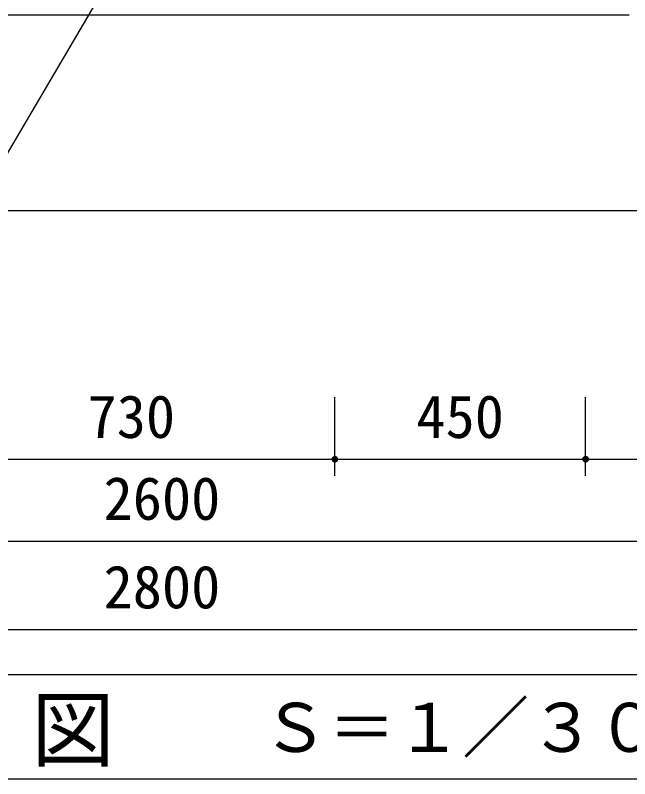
# Model space of a CAD drawing. Units: millimetres, scale not verified. Extents: x -11715 to 8910, y -9164 to 6308.
# Drawn here: x -4918 to -3815, y -1444 to -75 of the extents above; entities that cross this region are included whole.
import ezdxf
from ezdxf.enums import TextEntityAlignment as Align

# ---------------------------------------------------------------- set-up
doc = ezdxf.new("R2010")
doc.units = ezdxf.units.MM
doc.header["$LTSCALE"] = 30
for name, color, linetype, lineweight in [('0-0_製作', 5, 'Continuous', 25), ('0-1_機器', 2, 'Continuous', 25), ('0-2_空気管', 3, 'Continuous', 25), ('0-D_文字', 7, 'Continuous', 25)]:
    doc.layers.add(name, color=color, linetype=linetype, lineweight=lineweight)
doc.styles.add('ＭＳ ゴシック', font='')
doc.styles.get('ＭＳ ゴシック').set_extended_font_data('MS Gothic')

msp = doc.modelspace()

# ---------------------------------------------------------------- linework, layer by layer
at = {"layer": '0-0_製作', "color": 2}
for p, q in [((-4344.17, -901.15), (-4344.17, -759.62)), ((-3894.17, -901.15), (-3894.17, -759.62)), ((-6054.17, -1176.65), (-3254.17, -1176.65))]:
    msp.add_line(p, q, dxfattribs=at)
at = {"layer": '0-0_製作'}
for points in [[(-4350.16, -870.78), (-4344.17, -871.15), (-4350.17, -871.15)], [(-4350.17, -871.15), (-4349.75, -873.36), (-4350.12, -871.91)], [(-4350.17, -871.15), (-4349.43, -874.04), (-4349.75, -873.36)], [(-4344.17, -871.15), (-4349.43, -874.04), (-4350.17, -871.15)], [(-4350.07, -870.03), (-4344.17, -871.15), (-4350.16, -870.78)], [(-4350.12, -871.91), (-4349.75, -873.36), (-4349.98, -872.65)], [(-4349.88, -869.3), (-4344.17, -871.15), (-4350.07, -870.03)], [(-4349.6, -868.6), (-4344.17, -871.15), (-4349.88, -869.3)], [(-4349.24, -867.94), (-4344.17, -871.15), (-4349.6, -868.6)], [(-4344.17, -871.15), (-4349.03, -874.68), (-4349.43, -874.04)], [(-4348.8, -867.33), (-4344.17, -871.15), (-4349.24, -867.94)], [(-4344.17, -871.15), (-4348.55, -875.26), (-4349.03, -874.68)], [(-4348.28, -866.78), (-4344.17, -871.15), (-4348.8, -867.33)], [(-4344.17, -871.15), (-4348, -875.78), (-4348.55, -875.26)], [(-4347.7, -866.3), (-4344.17, -871.15), (-4348.28, -866.78)], [(-4344.17, -871.15), (-4347.39, -876.22), (-4348, -875.78)], [(-4347.06, -865.9), (-4344.17, -871.15), (-4347.7, -866.3)], [(-4344.17, -871.15), (-4346.73, -876.58), (-4347.39, -876.22)], [(-4346.38, -865.58), (-4344.17, -871.15), (-4347.06, -865.9)], [(-4344.17, -871.15), (-4346.03, -876.86), (-4346.73, -876.58)], [(-4345.66, -865.34), (-4344.17, -871.15), (-4346.38, -865.58)], [(-4344.17, -871.15), (-4345.3, -877.05), (-4346.03, -876.86)], [(-4344.92, -865.2), (-4344.17, -871.15), (-4345.66, -865.34)], [(-4344.17, -871.15), (-4344.55, -877.14), (-4345.3, -877.05)], [(-4344.92, -865.2), (-4344.17, -865.15), (-4344.17, -871.15)], [(-4344.17, -871.15), (-4344.17, -877.15), (-4344.55, -877.14)], [(-4344.17, -865.15), (-4338.17, -871.15), (-4344.17, -871.15)], [(-4343.8, -865.17), (-4338.17, -871.15), (-4344.17, -865.15)], [(-4344.17, -871.15), (-4343.42, -877.11), (-4344.17, -877.15)], [(-4344.17, -871.15), (-4342.68, -876.97), (-4343.42, -877.11)], [(-4338.17, -871.15), (-4342.68, -876.97), (-4344.17, -871.15)], [(-4343.05, -865.26), (-4338.17, -871.15), (-4343.8, -865.17)], [(-4342.32, -865.45), (-4338.17, -871.15), (-4343.05, -865.26)], [(-4338.17, -871.15), (-4341.96, -876.73), (-4342.68, -876.97)], [(-4341.62, -865.73), (-4338.17, -871.15), (-4342.32, -865.45)], [(-4338.17, -871.15), (-4341.28, -876.41), (-4341.96, -876.73)], [(-4340.96, -866.09), (-4338.17, -871.15), (-4341.62, -865.73)], [(-4338.17, -871.15), (-4340.65, -876.01), (-4341.28, -876.41)], [(-4340.35, -866.53), (-4338.17, -871.15), (-4340.96, -866.09)], [(-4338.17, -871.15), (-4340.06, -875.53), (-4340.65, -876.01)], [(-4339.8, -867.05), (-4338.17, -871.15), (-4340.35, -866.53)], [(-4338.17, -871.15), (-4339.55, -874.98), (-4340.06, -875.53)], [(-4339.32, -867.63), (-4338.17, -871.15), (-4339.8, -867.05)], [(-4338.17, -871.15), (-4339.11, -874.37), (-4339.55, -874.98)], [(-4338.91, -868.26), (-4338.17, -871.15), (-4339.32, -867.63)], [(-4338.17, -871.15), (-4338.74, -873.71), (-4339.11, -874.37)], [(-4338.59, -868.95), (-4338.17, -871.15), (-4338.91, -868.26)], [(-4338.17, -871.15), (-4338.47, -873.01), (-4338.74, -873.71)], [(-4338.59, -868.95), (-4338.22, -870.4), (-4338.17, -871.15)], [(-4338.36, -869.66), (-4338.22, -870.4), (-4338.59, -868.95)], [(-4338.17, -871.15), (-4338.28, -872.28), (-4338.47, -873.01)], [(-4338.17, -871.15), (-4338.18, -871.53), (-4338.28, -872.28)], [(-3900.16, -870.78), (-3894.17, -871.15), (-3900.17, -871.15)], [(-3900.17, -871.15), (-3899.75, -873.36), (-3900.12, -871.91)], [(-3900.17, -871.15), (-3899.43, -874.04), (-3899.75, -873.36)], [(-3894.17, -871.15), (-3899.43, -874.04), (-3900.17, -871.15)], [(-3900.07, -870.03), (-3894.17, -871.15), (-3900.16, -870.78)], [(-3900.12, -871.91), (-3899.75, -873.36), (-3899.98, -872.65)], [(-3899.88, -869.3), (-3894.17, -871.15), (-3900.07, -870.03)], [(-3899.6, -868.6), (-3894.17, -871.15), (-3899.88, -869.3)], [(-3899.24, -867.94), (-3894.17, -871.15), (-3899.6, -868.6)], [(-3894.17, -871.15), (-3899.03, -874.68), (-3899.43, -874.04)], [(-3898.8, -867.33), (-3894.17, -871.15), (-3899.24, -867.94)], [(-3894.17, -871.15), (-3898.55, -875.26), (-3899.03, -874.68)], [(-3898.28, -866.78), (-3894.17, -871.15), (-3898.8, -867.33)], [(-3894.17, -871.15), (-3898, -875.78), (-3898.55, -875.26)], [(-3897.7, -866.3), (-3894.17, -871.15), (-3898.28, -866.78)], [(-3894.17, -871.15), (-3897.39, -876.22), (-3898, -875.78)], [(-3897.06, -865.9), (-3894.17, -871.15), (-3897.7, -866.3)], [(-3894.17, -871.15), (-3896.73, -876.58), (-3897.39, -876.22)], [(-3896.38, -865.58), (-3894.17, -871.15), (-3897.06, -865.9)], [(-3894.17, -871.15), (-3896.03, -876.86), (-3896.73, -876.58)], [(-3895.66, -865.34), (-3894.17, -871.15), (-3896.38, -865.58)], [(-3894.17, -871.15), (-3895.3, -877.05), (-3896.03, -876.86)], [(-3894.92, -865.2), (-3894.17, -871.15), (-3895.66, -865.34)], [(-3894.17, -871.15), (-3894.55, -877.14), (-3895.3, -877.05)], [(-3894.92, -865.2), (-3894.17, -865.15), (-3894.17, -871.15)], [(-3894.17, -871.15), (-3894.17, -877.15), (-3894.55, -877.14)], [(-3894.17, -865.15), (-3888.17, -871.15), (-3894.17, -871.15)], [(-3893.8, -865.17), (-3888.17, -871.15), (-3894.17, -865.15)], [(-3894.17, -871.15), (-3893.42, -877.11), (-3894.17, -877.15)], [(-3894.17, -871.15), (-3892.68, -876.97), (-3893.42, -877.11)], [(-3888.17, -871.15), (-3892.68, -876.97), (-3894.17, -871.15)], [(-3893.05, -865.26), (-3888.17, -871.15), (-3893.8, -865.17)], [(-3892.32, -865.45), (-3888.17, -871.15), (-3893.05, -865.26)], [(-3888.17, -871.15), (-3891.96, -876.73), (-3892.68, -876.97)], [(-3891.62, -865.73), (-3888.17, -871.15), (-3892.32, -865.45)], [(-3888.17, -871.15), (-3891.28, -876.41), (-3891.96, -876.73)], [(-3890.96, -866.09), (-3888.17, -871.15), (-3891.62, -865.73)], [(-3888.17, -871.15), (-3890.65, -876.01), (-3891.28, -876.41)], [(-3890.35, -866.53), (-3888.17, -871.15), (-3890.96, -866.09)], [(-3888.17, -871.15), (-3890.06, -875.53), (-3890.65, -876.01)], [(-3889.8, -867.05), (-3888.17, -871.15), (-3890.35, -866.53)], [(-3888.17, -871.15), (-3889.55, -874.98), (-3890.06, -875.53)], [(-3889.32, -867.63), (-3888.17, -871.15), (-3889.8, -867.05)], [(-3888.17, -871.15), (-3889.11, -874.37), (-3889.55, -874.98)], [(-3888.91, -868.26), (-3888.17, -871.15), (-3889.32, -867.63)], [(-3888.17, -871.15), (-3888.74, -873.71), (-3889.11, -874.37)], [(-3888.59, -868.95), (-3888.17, -871.15), (-3888.91, -868.26)], [(-3888.17, -871.15), (-3888.47, -873.01), (-3888.74, -873.71)], [(-3888.59, -868.95), (-3888.22, -870.4), (-3888.17, -871.15)], [(-3888.36, -869.66), (-3888.22, -870.4), (-3888.59, -868.95)], [(-3888.17, -871.15), (-3888.28, -872.28), (-3888.47, -873.01)], [(-3888.17, -871.15), (-3888.18, -871.53), (-3888.28, -872.28)]]:
    msp.add_solid(points, dxfattribs=at)
at = {"layer": '0-1_機器'}
for p, q in [((-6054.17, -425.03), (-3254.17, -425.03)), ((-5074.17, -871.15), (-4344.17, -871.15)), ((-4344.17, -871.15), (-3894.17, -871.15)), ((-3894.17, -871.15), (-3354.17, -871.15)), ((-5954.17, -1017.94), (-3354.17, -1017.94))]:
    msp.add_line(p, q, dxfattribs=at)
at = {"layer": '0-1_機器', "color": 3}
msp.add_lwpolyline([(-3541.08, -1444.11), (-3541.08, -1257.8), (-5570.41, -1257.8), (-5570.41, -1444.11)], close=True, dxfattribs=at)
at = {"layer": '0-2_空気管'}
msp.add_line((-3816.17, -75.03), (-5585.08, -75.03), dxfattribs=at)
at = {"layer": '0-D_文字', "color": 3}
msp.add_line((-4969.67, -387.06), (-4301.74, 746.16), dxfattribs=at)

# ---------------------------------------------------------------- texts
at = {"layer": '0-0_製作', "color": 4, "style": 'ＭＳ ゴシック'}
for s, p in [('730', (-4787.92, -856.15)), ('450', (-4197.92, -856.15)), ('2600', (-4759.17, -1002.94)), ('2800', (-4759.17, -1161.65))]:
    msp.add_text(s, height=76.98, dxfattribs=at).set_placement(p, align=Align.BOTTOM_LEFT)
at = {"layer": '0-1_機器', "color": 4, "style": 'ＭＳ ゴシック'}
for s, height, p in [('平\u3000面\u3000図', 110, (-5489.16, -1444.07)), ('Ｓ＝１／３０', 87.98, (-4475.61, -1422.4))]:
    msp.add_text(s, height=height, dxfattribs=at).set_placement(p, align=Align.BOTTOM_LEFT)

doc.saveas('drawing.dxf')
